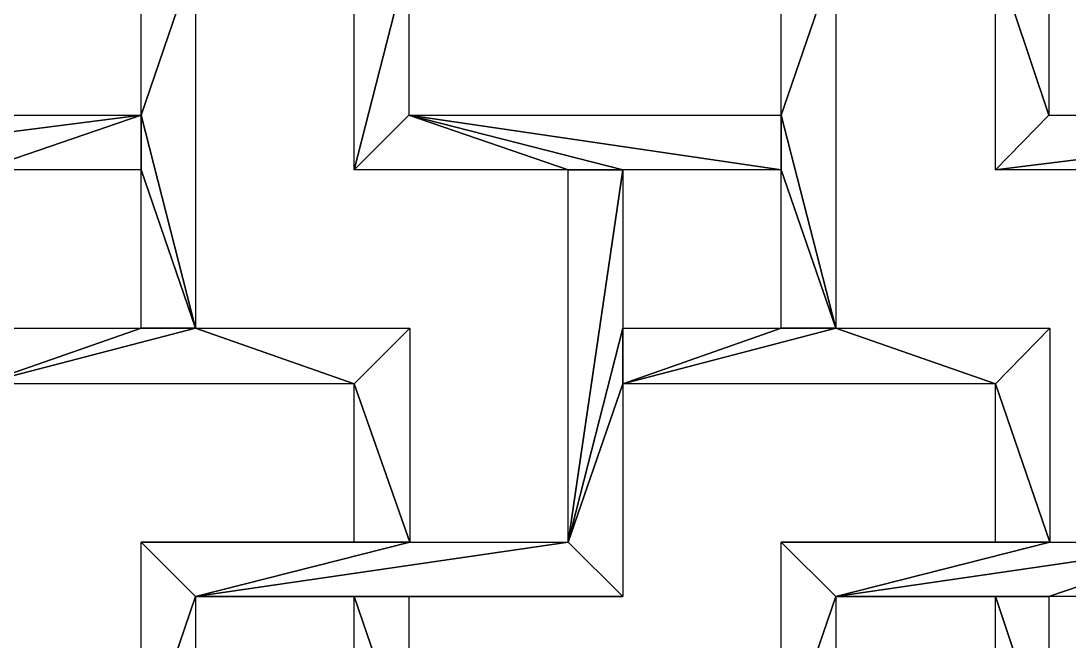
# Model space of a CAD drawing. Header units: centimetres. Extents: x -27.5 to -18.9, y -9.4 to 9.5.
# Drawn here: x -23.065 to -20.776, y 4.063 to 5.417 of the extents above; entities that cross this region are included whole.
import ezdxf

# ---------------------------------------------------------------- set-up
doc = ezdxf.new("R2010")
doc.units = ezdxf.units.CM
doc.header["$MEASUREMENT"] = 0
doc.layers.add('layer 1', color=7, linetype='Continuous')

msp = doc.modelspace()

# ---------------------------------------------------------------- linework, layer by layer
at = {"layer": 'layer 1', "color": 250}
for points in [[(-22.80275, 5.6787), (-22.80275, 5.6787), (-22.80275, 5.21144), (-22.80275, 5.21144), (-22.80275, 5.21144), (-22.80275, 5.21144), (-22.68371, 5.55975), (-22.68371, 5.55975), (-22.68371, 5.55975), (-22.68371, 5.55975), (-22.80275, 5.6787), (-22.80275, 5.6787)], [(-22.80275, 5.6787), (-22.80275, 5.6787), (-22.80275, 5.21144), (-22.80275, 5.21144), (-22.80275, 5.21144), (-22.80275, 5.21144), (-22.68371, 5.55975), (-22.68371, 5.55975), (-22.68371, 5.55975), (-22.68371, 5.55975), (-22.80275, 5.6787), (-22.80275, 5.6787)], [(-21.40467, 5.6787), (-21.40467, 5.6787), (-21.40467, 5.21144), (-21.40467, 5.21144), (-21.40467, 5.21144), (-21.40467, 5.21144), (-21.28566, 5.55975), (-21.28566, 5.55975), (-21.28566, 5.55975), (-21.28566, 5.55975), (-21.40467, 5.6787), (-21.40467, 5.6787)], [(-21.40467, 5.6787), (-21.40467, 5.6787), (-21.40467, 5.21144), (-21.40467, 5.21144), (-21.40467, 5.21144), (-21.40467, 5.21144), (-21.28566, 5.55975), (-21.28566, 5.55975), (-21.28566, 5.55975), (-21.28566, 5.55975), (-21.40467, 5.6787), (-21.40467, 5.6787)], [(-22.68371, 5.55975), (-22.68371, 5.55975), (-22.80275, 5.21144), (-22.80275, 5.21144), (-22.80275, 5.21144), (-22.80275, 5.21144), (-22.68371, 4.74634), (-22.68371, 4.74634), (-22.68371, 4.74634), (-22.68371, 4.74634), (-22.68371, 5.55975), (-22.68371, 5.55975)], [(-22.68371, 5.55975), (-22.68371, 5.55975), (-22.80275, 5.21144), (-22.80275, 5.21144), (-22.80275, 5.21144), (-22.80275, 5.21144), (-22.68371, 4.74634), (-22.68371, 4.74634), (-22.68371, 4.74634), (-22.68371, 4.74634), (-22.68371, 5.55975), (-22.68371, 5.55975)], [(-22.21841, 5.55975), (-22.21841, 5.55975), (-22.33746, 5.09245), (-22.33746, 5.09245), (-22.33746, 5.09245), (-22.33746, 5.09245), (-22.21841, 5.21144), (-22.21841, 5.21144), (-22.21841, 5.21144), (-22.21841, 5.21144), (-22.21841, 5.55975), (-22.21841, 5.55975)], [(-22.21841, 5.55975), (-22.21841, 5.55975), (-22.33746, 5.09245), (-22.33746, 5.09245), (-22.33746, 5.09245), (-22.33746, 5.09245), (-22.21841, 5.21144), (-22.21841, 5.21144), (-22.21841, 5.21144), (-22.21841, 5.21144), (-22.21841, 5.55975), (-22.21841, 5.55975)], [(-22.33746, 5.55975), (-22.33746, 5.55975), (-22.33746, 5.09245), (-22.33746, 5.09245), (-22.33746, 5.09245), (-22.33746, 5.09245), (-22.21841, 5.55975), (-22.21841, 5.55975), (-22.21841, 5.55975), (-22.21841, 5.55975), (-22.33746, 5.55975), (-22.33746, 5.55975)], [(-22.33746, 5.55975), (-22.33746, 5.55975), (-22.33746, 5.09245), (-22.33746, 5.09245), (-22.33746, 5.09245), (-22.33746, 5.09245), (-22.21841, 5.55975), (-22.21841, 5.55975), (-22.21841, 5.55975), (-22.21841, 5.55975), (-22.33746, 5.55975), (-22.33746, 5.55975)], [(-21.28566, 5.55975), (-21.28566, 5.55975), (-21.40467, 5.21144), (-21.40467, 5.21144), (-21.40467, 5.21144), (-21.40467, 5.21144), (-21.28566, 4.74634), (-21.28566, 4.74634), (-21.28566, 4.74634), (-21.28566, 4.74634), (-21.28566, 5.55975), (-21.28566, 5.55975)], [(-21.28566, 5.55975), (-21.28566, 5.55975), (-21.40467, 5.21144), (-21.40467, 5.21144), (-21.40467, 5.21144), (-21.40467, 5.21144), (-21.28566, 4.74634), (-21.28566, 4.74634), (-21.28566, 4.74634), (-21.28566, 4.74634), (-21.28566, 5.55975), (-21.28566, 5.55975)], [(-20.93721, 5.55975), (-20.93721, 5.55975), (-20.93721, 5.09245), (-20.93721, 5.09245), (-20.93721, 5.09245), (-20.93721, 5.09245), (-20.82037, 5.21144), (-20.82037, 5.21144), (-20.82037, 5.21144), (-20.82037, 5.21144), (-20.93721, 5.55975), (-20.93721, 5.55975)], [(-20.93721, 5.55975), (-20.93721, 5.55975), (-20.93721, 5.09245), (-20.93721, 5.09245), (-20.93721, 5.09245), (-20.93721, 5.09245), (-20.82037, 5.21144), (-20.82037, 5.21144), (-20.82037, 5.21144), (-20.82037, 5.21144), (-20.93721, 5.55975), (-20.93721, 5.55975)], [(-20.82037, 5.55975), (-20.82037, 5.55975), (-20.93721, 5.55975), (-20.93721, 5.55975), (-20.93721, 5.55975), (-20.93721, 5.55975), (-20.82037, 5.21144), (-20.82037, 5.21144), (-20.82037, 5.21144), (-20.82037, 5.21144), (-20.82037, 5.55975), (-20.82037, 5.55975)], [(-20.82037, 5.55975), (-20.82037, 5.55975), (-20.93721, 5.55975), (-20.93721, 5.55975), (-20.93721, 5.55975), (-20.93721, 5.55975), (-20.82037, 5.21144), (-20.82037, 5.21144), (-20.82037, 5.21144), (-20.82037, 5.21144), (-20.82037, 5.55975), (-20.82037, 5.55975)], [(-22.80275, 5.21144), (-22.80275, 5.21144), (-23.73551, 5.09245), (-23.73551, 5.09245), (-23.73551, 5.09245), (-23.73551, 5.09245), (-23.15117, 5.09245), (-23.15117, 5.09245), (-23.15117, 5.09245), (-23.15117, 5.09245), (-22.80275, 5.21144), (-22.80275, 5.21144)], [(-22.80275, 5.21144), (-22.80275, 5.21144), (-23.73551, 5.09245), (-23.73551, 5.09245), (-23.73551, 5.09245), (-23.73551, 5.09245), (-23.15117, 5.09245), (-23.15117, 5.09245), (-23.15117, 5.09245), (-23.15117, 5.09245), (-22.80275, 5.21144), (-22.80275, 5.21144)], [(-23.6165, 5.21144), (-23.6165, 5.21144), (-23.73551, 5.09245), (-23.73551, 5.09245), (-23.73551, 5.09245), (-23.73551, 5.09245), (-22.80275, 5.21144), (-22.80275, 5.21144), (-22.80275, 5.21144), (-22.80275, 5.21144), (-23.6165, 5.21144), (-23.6165, 5.21144)], [(-23.6165, 5.21144), (-23.6165, 5.21144), (-23.73551, 5.09245), (-23.73551, 5.09245), (-23.73551, 5.09245), (-23.73551, 5.09245), (-22.80275, 5.21144), (-22.80275, 5.21144), (-22.80275, 5.21144), (-22.80275, 5.21144), (-23.6165, 5.21144), (-23.6165, 5.21144)], [(-22.80275, 5.21144), (-22.80275, 5.21144), (-23.15117, 5.09245), (-23.15117, 5.09245), (-23.15117, 5.09245), (-23.15117, 5.09245), (-22.80275, 5.09245), (-22.80275, 5.09245), (-22.80275, 5.09245), (-22.80275, 5.09245), (-22.80275, 5.21144), (-22.80275, 5.21144)], [(-22.80275, 5.21144), (-22.80275, 5.21144), (-23.15117, 5.09245), (-23.15117, 5.09245), (-23.15117, 5.09245), (-23.15117, 5.09245), (-22.80275, 5.09245), (-22.80275, 5.09245), (-22.80275, 5.09245), (-22.80275, 5.09245), (-22.80275, 5.21144), (-22.80275, 5.21144)], [(-22.80275, 5.21144), (-22.80275, 5.21144), (-22.80275, 5.09245), (-22.80275, 5.09245), (-22.80275, 5.09245), (-22.80275, 5.09245), (-22.68371, 4.74634), (-22.68371, 4.74634), (-22.68371, 4.74634), (-22.68371, 4.74634), (-22.80275, 5.21144), (-22.80275, 5.21144)], [(-22.80275, 5.21144), (-22.80275, 5.21144), (-22.80275, 5.09245), (-22.80275, 5.09245), (-22.80275, 5.09245), (-22.80275, 5.09245), (-22.68371, 4.74634), (-22.68371, 4.74634), (-22.68371, 4.74634), (-22.68371, 4.74634), (-22.80275, 5.21144), (-22.80275, 5.21144)], [(-22.21841, 5.21144), (-22.21841, 5.21144), (-22.33746, 5.09245), (-22.33746, 5.09245), (-22.33746, 5.09245), (-22.33746, 5.09245), (-21.86996, 5.09245), (-21.86996, 5.09245), (-21.86996, 5.09245), (-21.86996, 5.09245), (-22.21841, 5.21144), (-22.21841, 5.21144)], [(-22.21841, 5.21144), (-22.21841, 5.21144), (-22.33746, 5.09245), (-22.33746, 5.09245), (-22.33746, 5.09245), (-22.33746, 5.09245), (-21.86996, 5.09245), (-21.86996, 5.09245), (-21.86996, 5.09245), (-21.86996, 5.09245), (-22.21841, 5.21144), (-22.21841, 5.21144)], [(-22.21841, 5.21144), (-22.21841, 5.21144), (-21.86996, 5.09245), (-21.86996, 5.09245), (-21.86996, 5.09245), (-21.86996, 5.09245), (-21.75096, 5.09245), (-21.75096, 5.09245), (-21.75096, 5.09245), (-21.75096, 5.09245), (-22.21841, 5.21144), (-22.21841, 5.21144)], [(-22.21841, 5.21144), (-22.21841, 5.21144), (-21.86996, 5.09245), (-21.86996, 5.09245), (-21.86996, 5.09245), (-21.86996, 5.09245), (-21.75096, 5.09245), (-21.75096, 5.09245), (-21.75096, 5.09245), (-21.75096, 5.09245), (-22.21841, 5.21144), (-22.21841, 5.21144)], [(-22.21841, 5.21144), (-22.21841, 5.21144), (-21.75096, 5.09245), (-21.75096, 5.09245), (-21.75096, 5.09245), (-21.75096, 5.09245), (-21.40467, 5.09245), (-21.40467, 5.09245), (-21.40467, 5.09245), (-21.40467, 5.09245), (-22.21841, 5.21144), (-22.21841, 5.21144)], [(-22.21841, 5.21144), (-22.21841, 5.21144), (-21.75096, 5.09245), (-21.75096, 5.09245), (-21.75096, 5.09245), (-21.75096, 5.09245), (-21.40467, 5.09245), (-21.40467, 5.09245), (-21.40467, 5.09245), (-21.40467, 5.09245), (-22.21841, 5.21144), (-22.21841, 5.21144)], [(-21.40467, 5.09245), (-21.40467, 5.09245), (-21.40467, 5.21144), (-21.40467, 5.21144), (-21.40467, 5.21144), (-21.40467, 5.21144), (-22.21841, 5.21144), (-22.21841, 5.21144), (-22.21841, 5.21144), (-22.21841, 5.21144), (-21.40467, 5.09245), (-21.40467, 5.09245)], [(-21.40467, 5.09245), (-21.40467, 5.09245), (-21.40467, 5.21144), (-21.40467, 5.21144), (-21.40467, 5.21144), (-21.40467, 5.21144), (-22.21841, 5.21144), (-22.21841, 5.21144), (-22.21841, 5.21144), (-22.21841, 5.21144), (-21.40467, 5.09245), (-21.40467, 5.09245)], [(-21.40467, 5.21144), (-21.40467, 5.21144), (-21.40467, 5.09245), (-21.40467, 5.09245), (-21.40467, 5.09245), (-21.40467, 5.09245), (-21.28566, 4.74634), (-21.28566, 4.74634), (-21.28566, 4.74634), (-21.28566, 4.74634), (-21.40467, 5.21144), (-21.40467, 5.21144)], [(-21.40467, 5.21144), (-21.40467, 5.21144), (-21.40467, 5.09245), (-21.40467, 5.09245), (-21.40467, 5.09245), (-21.40467, 5.09245), (-21.28566, 4.74634), (-21.28566, 4.74634), (-21.28566, 4.74634), (-21.28566, 4.74634), (-21.40467, 5.21144), (-21.40467, 5.21144)], [(-19.97847, 5.21144), (-19.97847, 5.21144), (-20.93721, 5.09245), (-20.93721, 5.09245), (-20.93721, 5.09245), (-20.93721, 5.09245), (-20.47191, 5.09245), (-20.47191, 5.09245), (-20.47191, 5.09245), (-20.47191, 5.09245), (-19.97847, 5.21144), (-19.97847, 5.21144)], [(-19.97847, 5.21144), (-19.97847, 5.21144), (-20.93721, 5.09245), (-20.93721, 5.09245), (-20.93721, 5.09245), (-20.93721, 5.09245), (-20.47191, 5.09245), (-20.47191, 5.09245), (-20.47191, 5.09245), (-20.47191, 5.09245), (-19.97847, 5.21144), (-19.97847, 5.21144)], [(-20.82037, 5.21144), (-20.82037, 5.21144), (-20.93721, 5.09245), (-20.93721, 5.09245), (-20.93721, 5.09245), (-20.93721, 5.09245), (-19.97847, 5.21144), (-19.97847, 5.21144), (-19.97847, 5.21144), (-19.97847, 5.21144), (-20.82037, 5.21144), (-20.82037, 5.21144)], [(-20.82037, 5.21144), (-20.82037, 5.21144), (-20.93721, 5.09245), (-20.93721, 5.09245), (-20.93721, 5.09245), (-20.93721, 5.09245), (-19.97847, 5.21144), (-19.97847, 5.21144), (-19.97847, 5.21144), (-19.97847, 5.21144), (-20.82037, 5.21144), (-20.82037, 5.21144)], [(-22.80275, 5.09245), (-22.80275, 5.09245), (-22.80275, 4.74634), (-22.80275, 4.74634), (-22.80275, 4.74634), (-22.80275, 4.74634), (-22.68371, 4.74634), (-22.68371, 4.74634), (-22.68371, 4.74634), (-22.68371, 4.74634), (-22.80275, 5.09245), (-22.80275, 5.09245)], [(-22.80275, 5.09245), (-22.80275, 5.09245), (-22.80275, 4.74634), (-22.80275, 4.74634), (-22.80275, 4.74634), (-22.80275, 4.74634), (-22.68371, 4.74634), (-22.68371, 4.74634), (-22.68371, 4.74634), (-22.68371, 4.74634), (-22.80275, 5.09245), (-22.80275, 5.09245)], [(-21.75096, 5.09245), (-21.75096, 5.09245), (-21.86996, 4.27908), (-21.86996, 4.27908), (-21.86996, 4.27908), (-21.86996, 4.27908), (-21.75096, 4.74634), (-21.75096, 4.74634), (-21.75096, 4.74634), (-21.75096, 4.74634), (-21.75096, 5.09245), (-21.75096, 5.09245)], [(-21.75096, 5.09245), (-21.75096, 5.09245), (-21.86996, 4.27908), (-21.86996, 4.27908), (-21.86996, 4.27908), (-21.86996, 4.27908), (-21.75096, 4.74634), (-21.75096, 4.74634), (-21.75096, 4.74634), (-21.75096, 4.74634), (-21.75096, 5.09245), (-21.75096, 5.09245)], [(-21.86996, 5.09245), (-21.86996, 5.09245), (-21.86996, 4.27908), (-21.86996, 4.27908), (-21.86996, 4.27908), (-21.86996, 4.27908), (-21.75096, 5.09245), (-21.75096, 5.09245), (-21.75096, 5.09245), (-21.75096, 5.09245), (-21.86996, 5.09245), (-21.86996, 5.09245)], [(-21.86996, 5.09245), (-21.86996, 5.09245), (-21.86996, 4.27908), (-21.86996, 4.27908), (-21.86996, 4.27908), (-21.86996, 4.27908), (-21.75096, 5.09245), (-21.75096, 5.09245), (-21.75096, 5.09245), (-21.75096, 5.09245), (-21.86996, 5.09245), (-21.86996, 5.09245)], [(-21.40467, 5.09245), (-21.40467, 5.09245), (-21.40467, 4.74634), (-21.40467, 4.74634), (-21.40467, 4.74634), (-21.40467, 4.74634), (-21.28566, 4.74634), (-21.28566, 4.74634), (-21.28566, 4.74634), (-21.28566, 4.74634), (-21.40467, 5.09245), (-21.40467, 5.09245)], [(-21.40467, 5.09245), (-21.40467, 5.09245), (-21.40467, 4.74634), (-21.40467, 4.74634), (-21.40467, 4.74634), (-21.40467, 4.74634), (-21.28566, 4.74634), (-21.28566, 4.74634), (-21.28566, 4.74634), (-21.28566, 4.74634), (-21.40467, 5.09245), (-21.40467, 5.09245)], [(-22.68371, 4.74634), (-22.68371, 4.74634), (-23.15117, 4.62519), (-23.15117, 4.62519), (-23.15117, 4.62519), (-23.15117, 4.62519), (-22.33746, 4.62519), (-22.33746, 4.62519), (-22.33746, 4.62519), (-22.33746, 4.62519), (-22.68371, 4.74634), (-22.68371, 4.74634)], [(-22.68371, 4.74634), (-22.68371, 4.74634), (-23.15117, 4.62519), (-23.15117, 4.62519), (-23.15117, 4.62519), (-23.15117, 4.62519), (-22.33746, 4.62519), (-22.33746, 4.62519), (-22.33746, 4.62519), (-22.33746, 4.62519), (-22.68371, 4.74634), (-22.68371, 4.74634)], [(-22.80275, 4.74634), (-22.80275, 4.74634), (-23.15117, 4.62519), (-23.15117, 4.62519), (-23.15117, 4.62519), (-23.15117, 4.62519), (-22.68371, 4.74634), (-22.68371, 4.74634), (-22.68371, 4.74634), (-22.68371, 4.74634), (-22.80275, 4.74634), (-22.80275, 4.74634)], [(-22.80275, 4.74634), (-22.80275, 4.74634), (-23.15117, 4.62519), (-23.15117, 4.62519), (-23.15117, 4.62519), (-23.15117, 4.62519), (-22.68371, 4.74634), (-22.68371, 4.74634), (-22.68371, 4.74634), (-22.68371, 4.74634), (-22.80275, 4.74634), (-22.80275, 4.74634)], [(-23.15117, 4.62519), (-23.15117, 4.62519), (-22.80275, 4.74634), (-22.80275, 4.74634), (-22.80275, 4.74634), (-22.80275, 4.74634), (-23.15117, 4.74634), (-23.15117, 4.74634), (-23.15117, 4.74634), (-23.15117, 4.74634), (-23.15117, 4.62519), (-23.15117, 4.62519)], [(-23.15117, 4.62519), (-23.15117, 4.62519), (-22.80275, 4.74634), (-22.80275, 4.74634), (-22.80275, 4.74634), (-22.80275, 4.74634), (-23.15117, 4.74634), (-23.15117, 4.74634), (-23.15117, 4.74634), (-23.15117, 4.74634), (-23.15117, 4.62519), (-23.15117, 4.62519)], [(-22.68371, 4.74634), (-22.68371, 4.74634), (-22.33746, 4.62519), (-22.33746, 4.62519), (-22.33746, 4.62519), (-22.33746, 4.62519), (-22.21625, 4.74634), (-22.21625, 4.74634), (-22.21625, 4.74634), (-22.21625, 4.74634), (-22.68371, 4.74634), (-22.68371, 4.74634)], [(-22.68371, 4.74634), (-22.68371, 4.74634), (-22.33746, 4.62519), (-22.33746, 4.62519), (-22.33746, 4.62519), (-22.33746, 4.62519), (-22.21625, 4.74634), (-22.21625, 4.74634), (-22.21625, 4.74634), (-22.21625, 4.74634), (-22.68371, 4.74634), (-22.68371, 4.74634)], [(-22.21625, 4.74634), (-22.21625, 4.74634), (-22.33746, 4.62519), (-22.33746, 4.62519), (-22.33746, 4.62519), (-22.33746, 4.62519), (-22.21625, 4.27908), (-22.21625, 4.27908), (-22.21625, 4.27908), (-22.21625, 4.27908), (-22.21625, 4.74634), (-22.21625, 4.74634)], [(-22.21625, 4.74634), (-22.21625, 4.74634), (-22.33746, 4.62519), (-22.33746, 4.62519), (-22.33746, 4.62519), (-22.33746, 4.62519), (-22.21625, 4.27908), (-22.21625, 4.27908), (-22.21625, 4.27908), (-22.21625, 4.27908), (-22.21625, 4.74634), (-22.21625, 4.74634)], [(-21.75096, 4.74634), (-21.75096, 4.74634), (-21.86996, 4.27908), (-21.86996, 4.27908), (-21.86996, 4.27908), (-21.86996, 4.27908), (-21.75096, 4.62519), (-21.75096, 4.62519), (-21.75096, 4.62519), (-21.75096, 4.62519), (-21.75096, 4.74634), (-21.75096, 4.74634)], [(-21.75096, 4.74634), (-21.75096, 4.74634), (-21.86996, 4.27908), (-21.86996, 4.27908), (-21.86996, 4.27908), (-21.86996, 4.27908), (-21.75096, 4.62519), (-21.75096, 4.62519), (-21.75096, 4.62519), (-21.75096, 4.62519), (-21.75096, 4.74634), (-21.75096, 4.74634)], [(-21.28566, 4.74634), (-21.28566, 4.74634), (-21.75096, 4.62519), (-21.75096, 4.62519), (-21.75096, 4.62519), (-21.75096, 4.62519), (-20.93721, 4.62519), (-20.93721, 4.62519), (-20.93721, 4.62519), (-20.93721, 4.62519), (-21.28566, 4.74634), (-21.28566, 4.74634)], [(-21.28566, 4.74634), (-21.28566, 4.74634), (-21.75096, 4.62519), (-21.75096, 4.62519), (-21.75096, 4.62519), (-21.75096, 4.62519), (-20.93721, 4.62519), (-20.93721, 4.62519), (-20.93721, 4.62519), (-20.93721, 4.62519), (-21.28566, 4.74634), (-21.28566, 4.74634)], [(-21.40467, 4.74634), (-21.40467, 4.74634), (-21.75096, 4.62519), (-21.75096, 4.62519), (-21.75096, 4.62519), (-21.75096, 4.62519), (-21.28566, 4.74634), (-21.28566, 4.74634), (-21.28566, 4.74634), (-21.28566, 4.74634), (-21.40467, 4.74634), (-21.40467, 4.74634)], [(-21.40467, 4.74634), (-21.40467, 4.74634), (-21.75096, 4.62519), (-21.75096, 4.62519), (-21.75096, 4.62519), (-21.75096, 4.62519), (-21.28566, 4.74634), (-21.28566, 4.74634), (-21.28566, 4.74634), (-21.28566, 4.74634), (-21.40467, 4.74634), (-21.40467, 4.74634)], [(-21.75096, 4.62519), (-21.75096, 4.62519), (-21.40467, 4.74634), (-21.40467, 4.74634), (-21.40467, 4.74634), (-21.40467, 4.74634), (-21.75096, 4.74634), (-21.75096, 4.74634), (-21.75096, 4.74634), (-21.75096, 4.74634), (-21.75096, 4.62519), (-21.75096, 4.62519)], [(-21.75096, 4.62519), (-21.75096, 4.62519), (-21.40467, 4.74634), (-21.40467, 4.74634), (-21.40467, 4.74634), (-21.40467, 4.74634), (-21.75096, 4.74634), (-21.75096, 4.74634), (-21.75096, 4.74634), (-21.75096, 4.74634), (-21.75096, 4.62519), (-21.75096, 4.62519)], [(-21.28566, 4.74634), (-21.28566, 4.74634), (-20.93721, 4.62519), (-20.93721, 4.62519), (-20.93721, 4.62519), (-20.93721, 4.62519), (-20.81817, 4.74634), (-20.81817, 4.74634), (-20.81817, 4.74634), (-20.81817, 4.74634), (-21.28566, 4.74634), (-21.28566, 4.74634)], [(-21.28566, 4.74634), (-21.28566, 4.74634), (-20.93721, 4.62519), (-20.93721, 4.62519), (-20.93721, 4.62519), (-20.93721, 4.62519), (-20.81817, 4.74634), (-20.81817, 4.74634), (-20.81817, 4.74634), (-20.81817, 4.74634), (-21.28566, 4.74634), (-21.28566, 4.74634)], [(-20.81817, 4.74634), (-20.81817, 4.74634), (-20.93721, 4.62519), (-20.93721, 4.62519), (-20.93721, 4.62519), (-20.93721, 4.62519), (-20.81817, 4.27908), (-20.81817, 4.27908), (-20.81817, 4.27908), (-20.81817, 4.27908), (-20.81817, 4.74634), (-20.81817, 4.74634)], [(-20.81817, 4.74634), (-20.81817, 4.74634), (-20.93721, 4.62519), (-20.93721, 4.62519), (-20.93721, 4.62519), (-20.93721, 4.62519), (-20.81817, 4.27908), (-20.81817, 4.27908), (-20.81817, 4.27908), (-20.81817, 4.27908), (-20.81817, 4.74634), (-20.81817, 4.74634)], [(-22.33746, 4.62519), (-22.33746, 4.62519), (-22.33746, 4.27908), (-22.33746, 4.27908), (-22.33746, 4.27908), (-22.33746, 4.27908), (-22.21625, 4.27908), (-22.21625, 4.27908), (-22.21625, 4.27908), (-22.21625, 4.27908), (-22.33746, 4.62519), (-22.33746, 4.62519)], [(-22.33746, 4.62519), (-22.33746, 4.62519), (-22.33746, 4.27908), (-22.33746, 4.27908), (-22.33746, 4.27908), (-22.33746, 4.27908), (-22.21625, 4.27908), (-22.21625, 4.27908), (-22.21625, 4.27908), (-22.21625, 4.27908), (-22.33746, 4.62519), (-22.33746, 4.62519)], [(-21.75096, 4.62519), (-21.75096, 4.62519), (-21.86996, 4.27908), (-21.86996, 4.27908), (-21.86996, 4.27908), (-21.86996, 4.27908), (-21.75096, 4.16008), (-21.75096, 4.16008), (-21.75096, 4.16008), (-21.75096, 4.16008), (-21.75096, 4.62519), (-21.75096, 4.62519)], [(-21.75096, 4.62519), (-21.75096, 4.62519), (-21.86996, 4.27908), (-21.86996, 4.27908), (-21.86996, 4.27908), (-21.86996, 4.27908), (-21.75096, 4.16008), (-21.75096, 4.16008), (-21.75096, 4.16008), (-21.75096, 4.16008), (-21.75096, 4.62519), (-21.75096, 4.62519)], [(-20.93721, 4.62519), (-20.93721, 4.62519), (-20.93721, 4.27908), (-20.93721, 4.27908), (-20.93721, 4.27908), (-20.93721, 4.27908), (-20.81817, 4.27908), (-20.81817, 4.27908), (-20.81817, 4.27908), (-20.81817, 4.27908), (-20.93721, 4.62519), (-20.93721, 4.62519)], [(-20.93721, 4.62519), (-20.93721, 4.62519), (-20.93721, 4.27908), (-20.93721, 4.27908), (-20.93721, 4.27908), (-20.93721, 4.27908), (-20.81817, 4.27908), (-20.81817, 4.27908), (-20.81817, 4.27908), (-20.81817, 4.27908), (-20.93721, 4.62519), (-20.93721, 4.62519)], [(-22.80275, 4.27908), (-22.80275, 4.27908), (-22.68371, 4.16008), (-22.68371, 4.16008), (-22.68371, 4.16008), (-22.68371, 4.16008), (-22.21625, 4.27908), (-22.21625, 4.27908), (-22.21625, 4.27908), (-22.21625, 4.27908), (-22.80275, 4.27908), (-22.80275, 4.27908)], [(-22.80275, 4.27908), (-22.80275, 4.27908), (-22.68371, 4.16008), (-22.68371, 4.16008), (-22.68371, 4.16008), (-22.68371, 4.16008), (-22.21625, 4.27908), (-22.21625, 4.27908), (-22.21625, 4.27908), (-22.21625, 4.27908), (-22.80275, 4.27908), (-22.80275, 4.27908)], [(-22.80275, 4.27908), (-22.80275, 4.27908), (-22.80275, 3.81177), (-22.80275, 3.81177), (-22.80275, 3.81177), (-22.80275, 3.81177), (-22.68371, 4.16008), (-22.68371, 4.16008), (-22.68371, 4.16008), (-22.68371, 4.16008), (-22.80275, 4.27908), (-22.80275, 4.27908)], [(-22.80275, 4.27908), (-22.80275, 4.27908), (-22.80275, 3.81177), (-22.80275, 3.81177), (-22.80275, 3.81177), (-22.80275, 3.81177), (-22.68371, 4.16008), (-22.68371, 4.16008), (-22.68371, 4.16008), (-22.68371, 4.16008), (-22.80275, 4.27908), (-22.80275, 4.27908)], [(-22.21625, 4.27908), (-22.21625, 4.27908), (-22.33746, 4.27908), (-22.33746, 4.27908), (-22.33746, 4.27908), (-22.33746, 4.27908), (-22.80275, 4.27908), (-22.80275, 4.27908), (-22.80275, 4.27908), (-22.80275, 4.27908), (-22.21625, 4.27908), (-22.21625, 4.27908)], [(-22.21625, 4.27908), (-22.21625, 4.27908), (-22.33746, 4.27908), (-22.33746, 4.27908), (-22.33746, 4.27908), (-22.33746, 4.27908), (-22.80275, 4.27908), (-22.80275, 4.27908), (-22.80275, 4.27908), (-22.80275, 4.27908), (-22.21625, 4.27908), (-22.21625, 4.27908)], [(-22.68371, 4.16008), (-22.68371, 4.16008), (-21.86996, 4.27908), (-21.86996, 4.27908), (-21.86996, 4.27908), (-21.86996, 4.27908), (-22.21625, 4.27908), (-22.21625, 4.27908), (-22.21625, 4.27908), (-22.21625, 4.27908), (-22.68371, 4.16008), (-22.68371, 4.16008)], [(-22.68371, 4.16008), (-22.68371, 4.16008), (-21.86996, 4.27908), (-21.86996, 4.27908), (-21.86996, 4.27908), (-21.86996, 4.27908), (-22.21625, 4.27908), (-22.21625, 4.27908), (-22.21625, 4.27908), (-22.21625, 4.27908), (-22.68371, 4.16008), (-22.68371, 4.16008)], [(-21.86996, 4.27908), (-21.86996, 4.27908), (-22.68371, 4.16008), (-22.68371, 4.16008), (-22.68371, 4.16008), (-22.68371, 4.16008), (-21.75096, 4.16008), (-21.75096, 4.16008), (-21.75096, 4.16008), (-21.75096, 4.16008), (-21.86996, 4.27908), (-21.86996, 4.27908)], [(-21.86996, 4.27908), (-21.86996, 4.27908), (-22.68371, 4.16008), (-22.68371, 4.16008), (-22.68371, 4.16008), (-22.68371, 4.16008), (-21.75096, 4.16008), (-21.75096, 4.16008), (-21.75096, 4.16008), (-21.75096, 4.16008), (-21.86996, 4.27908), (-21.86996, 4.27908)], [(-21.40467, 4.27908), (-21.40467, 4.27908), (-21.28566, 4.16008), (-21.28566, 4.16008), (-21.28566, 4.16008), (-21.28566, 4.16008), (-20.81817, 4.27908), (-20.81817, 4.27908), (-20.81817, 4.27908), (-20.81817, 4.27908), (-21.40467, 4.27908), (-21.40467, 4.27908)], [(-21.40467, 4.27908), (-21.40467, 4.27908), (-21.28566, 4.16008), (-21.28566, 4.16008), (-21.28566, 4.16008), (-21.28566, 4.16008), (-20.81817, 4.27908), (-20.81817, 4.27908), (-20.81817, 4.27908), (-20.81817, 4.27908), (-21.40467, 4.27908), (-21.40467, 4.27908)], [(-21.40467, 4.27908), (-21.40467, 4.27908), (-21.40467, 3.81177), (-21.40467, 3.81177), (-21.40467, 3.81177), (-21.40467, 3.81177), (-21.28566, 4.16008), (-21.28566, 4.16008), (-21.28566, 4.16008), (-21.28566, 4.16008), (-21.40467, 4.27908), (-21.40467, 4.27908)], [(-21.40467, 4.27908), (-21.40467, 4.27908), (-21.40467, 3.81177), (-21.40467, 3.81177), (-21.40467, 3.81177), (-21.40467, 3.81177), (-21.28566, 4.16008), (-21.28566, 4.16008), (-21.28566, 4.16008), (-21.28566, 4.16008), (-21.40467, 4.27908), (-21.40467, 4.27908)], [(-20.93721, 4.27908), (-20.93721, 4.27908), (-21.40467, 4.27908), (-21.40467, 4.27908), (-21.40467, 4.27908), (-21.40467, 4.27908), (-20.81817, 4.27908), (-20.81817, 4.27908), (-20.81817, 4.27908), (-20.81817, 4.27908), (-20.93721, 4.27908), (-20.93721, 4.27908)], [(-20.93721, 4.27908), (-20.93721, 4.27908), (-21.40467, 4.27908), (-21.40467, 4.27908), (-21.40467, 4.27908), (-21.40467, 4.27908), (-20.81817, 4.27908), (-20.81817, 4.27908), (-20.81817, 4.27908), (-20.81817, 4.27908), (-20.93721, 4.27908), (-20.93721, 4.27908)], [(-20.47191, 4.27908), (-20.47191, 4.27908), (-21.28566, 4.16008), (-21.28566, 4.16008), (-21.28566, 4.16008), (-21.28566, 4.16008), (-20.82037, 4.16008), (-20.82037, 4.16008), (-20.82037, 4.16008), (-20.82037, 4.16008), (-20.47191, 4.27908), (-20.47191, 4.27908)], [(-20.47191, 4.27908), (-20.47191, 4.27908), (-21.28566, 4.16008), (-21.28566, 4.16008), (-21.28566, 4.16008), (-21.28566, 4.16008), (-20.82037, 4.16008), (-20.82037, 4.16008), (-20.82037, 4.16008), (-20.82037, 4.16008), (-20.47191, 4.27908), (-20.47191, 4.27908)], [(-21.28566, 4.16008), (-21.28566, 4.16008), (-20.47191, 4.27908), (-20.47191, 4.27908), (-20.47191, 4.27908), (-20.47191, 4.27908), (-20.81817, 4.27908), (-20.81817, 4.27908), (-20.81817, 4.27908), (-20.81817, 4.27908), (-21.28566, 4.16008), (-21.28566, 4.16008)], [(-21.28566, 4.16008), (-21.28566, 4.16008), (-20.47191, 4.27908), (-20.47191, 4.27908), (-20.47191, 4.27908), (-20.47191, 4.27908), (-20.81817, 4.27908), (-20.81817, 4.27908), (-20.81817, 4.27908), (-20.81817, 4.27908), (-21.28566, 4.16008), (-21.28566, 4.16008)], [(-20.47191, 4.27908), (-20.47191, 4.27908), (-20.82037, 4.16008), (-20.82037, 4.16008), (-20.82037, 4.16008), (-20.82037, 4.16008), (-20.35287, 4.16008), (-20.35287, 4.16008), (-20.35287, 4.16008), (-20.35287, 4.16008), (-20.47191, 4.27908), (-20.47191, 4.27908)], [(-20.47191, 4.27908), (-20.47191, 4.27908), (-20.82037, 4.16008), (-20.82037, 4.16008), (-20.82037, 4.16008), (-20.82037, 4.16008), (-20.35287, 4.16008), (-20.35287, 4.16008), (-20.35287, 4.16008), (-20.35287, 4.16008), (-20.47191, 4.27908), (-20.47191, 4.27908)], [(-22.68371, 4.16008), (-22.68371, 4.16008), (-22.80275, 3.81177), (-22.80275, 3.81177), (-22.80275, 3.81177), (-22.80275, 3.81177), (-22.68371, 3.34667), (-22.68371, 3.34667), (-22.68371, 3.34667), (-22.68371, 3.34667), (-22.68371, 4.16008), (-22.68371, 4.16008)], [(-22.68371, 4.16008), (-22.68371, 4.16008), (-22.80275, 3.81177), (-22.80275, 3.81177), (-22.80275, 3.81177), (-22.80275, 3.81177), (-22.68371, 3.34667), (-22.68371, 3.34667), (-22.68371, 3.34667), (-22.68371, 3.34667), (-22.68371, 4.16008), (-22.68371, 4.16008)], [(-22.68371, 4.16008), (-22.68371, 4.16008), (-22.21841, 4.16008), (-22.21841, 4.16008), (-22.21841, 4.16008), (-22.21841, 4.16008), (-21.75096, 4.16008), (-21.75096, 4.16008), (-21.75096, 4.16008), (-21.75096, 4.16008), (-22.68371, 4.16008), (-22.68371, 4.16008)], [(-22.68371, 4.16008), (-22.68371, 4.16008), (-22.21841, 4.16008), (-22.21841, 4.16008), (-22.21841, 4.16008), (-22.21841, 4.16008), (-21.75096, 4.16008), (-21.75096, 4.16008), (-21.75096, 4.16008), (-21.75096, 4.16008), (-22.68371, 4.16008), (-22.68371, 4.16008)], [(-22.68371, 4.16008), (-22.68371, 4.16008), (-22.33746, 4.16008), (-22.33746, 4.16008), (-22.33746, 4.16008), (-22.33746, 4.16008), (-22.21841, 4.16008), (-22.21841, 4.16008), (-22.21841, 4.16008), (-22.21841, 4.16008), (-22.68371, 4.16008), (-22.68371, 4.16008)], [(-22.68371, 4.16008), (-22.68371, 4.16008), (-22.33746, 4.16008), (-22.33746, 4.16008), (-22.33746, 4.16008), (-22.33746, 4.16008), (-22.21841, 4.16008), (-22.21841, 4.16008), (-22.21841, 4.16008), (-22.21841, 4.16008), (-22.68371, 4.16008), (-22.68371, 4.16008)], [(-22.33746, 4.16008), (-22.33746, 4.16008), (-22.33746, 3.69282), (-22.33746, 3.69282), (-22.33746, 3.69282), (-22.33746, 3.69282), (-22.21841, 3.81177), (-22.21841, 3.81177), (-22.21841, 3.81177), (-22.21841, 3.81177), (-22.33746, 4.16008), (-22.33746, 4.16008)], [(-22.33746, 4.16008), (-22.33746, 4.16008), (-22.33746, 3.69282), (-22.33746, 3.69282), (-22.33746, 3.69282), (-22.33746, 3.69282), (-22.21841, 3.81177), (-22.21841, 3.81177), (-22.21841, 3.81177), (-22.21841, 3.81177), (-22.33746, 4.16008), (-22.33746, 4.16008)], [(-22.21841, 4.16008), (-22.21841, 4.16008), (-22.33746, 4.16008), (-22.33746, 4.16008), (-22.33746, 4.16008), (-22.33746, 4.16008), (-22.21841, 3.81177), (-22.21841, 3.81177), (-22.21841, 3.81177), (-22.21841, 3.81177), (-22.21841, 4.16008), (-22.21841, 4.16008)], [(-22.21841, 4.16008), (-22.21841, 4.16008), (-22.33746, 4.16008), (-22.33746, 4.16008), (-22.33746, 4.16008), (-22.33746, 4.16008), (-22.21841, 3.81177), (-22.21841, 3.81177), (-22.21841, 3.81177), (-22.21841, 3.81177), (-22.21841, 4.16008), (-22.21841, 4.16008)], [(-21.28566, 4.16008), (-21.28566, 4.16008), (-21.40467, 3.81177), (-21.40467, 3.81177), (-21.40467, 3.81177), (-21.40467, 3.81177), (-21.28566, 3.34667), (-21.28566, 3.34667), (-21.28566, 3.34667), (-21.28566, 3.34667), (-21.28566, 4.16008), (-21.28566, 4.16008)], [(-21.28566, 4.16008), (-21.28566, 4.16008), (-21.40467, 3.81177), (-21.40467, 3.81177), (-21.40467, 3.81177), (-21.40467, 3.81177), (-21.28566, 3.34667), (-21.28566, 3.34667), (-21.28566, 3.34667), (-21.28566, 3.34667), (-21.28566, 4.16008), (-21.28566, 4.16008)], [(-20.82037, 4.16008), (-20.82037, 4.16008), (-21.28566, 4.16008), (-21.28566, 4.16008), (-21.28566, 4.16008), (-21.28566, 4.16008), (-20.93721, 4.16008), (-20.93721, 4.16008), (-20.93721, 4.16008), (-20.93721, 4.16008), (-20.82037, 4.16008), (-20.82037, 4.16008)], [(-20.82037, 4.16008), (-20.82037, 4.16008), (-21.28566, 4.16008), (-21.28566, 4.16008), (-21.28566, 4.16008), (-21.28566, 4.16008), (-20.93721, 4.16008), (-20.93721, 4.16008), (-20.93721, 4.16008), (-20.93721, 4.16008), (-20.82037, 4.16008), (-20.82037, 4.16008)], [(-20.93721, 4.16008), (-20.93721, 4.16008), (-20.93721, 3.69282), (-20.93721, 3.69282), (-20.93721, 3.69282), (-20.93721, 3.69282), (-20.82037, 3.81177), (-20.82037, 3.81177), (-20.82037, 3.81177), (-20.82037, 3.81177), (-20.93721, 4.16008), (-20.93721, 4.16008)], [(-20.93721, 4.16008), (-20.93721, 4.16008), (-20.93721, 3.69282), (-20.93721, 3.69282), (-20.93721, 3.69282), (-20.93721, 3.69282), (-20.82037, 3.81177), (-20.82037, 3.81177), (-20.82037, 3.81177), (-20.82037, 3.81177), (-20.93721, 4.16008), (-20.93721, 4.16008)], [(-20.82037, 4.16008), (-20.82037, 4.16008), (-20.93721, 4.16008), (-20.93721, 4.16008), (-20.93721, 4.16008), (-20.93721, 4.16008), (-20.82037, 3.81177), (-20.82037, 3.81177), (-20.82037, 3.81177), (-20.82037, 3.81177), (-20.82037, 4.16008), (-20.82037, 4.16008)], [(-20.82037, 4.16008), (-20.82037, 4.16008), (-20.93721, 4.16008), (-20.93721, 4.16008), (-20.93721, 4.16008), (-20.93721, 4.16008), (-20.82037, 3.81177), (-20.82037, 3.81177), (-20.82037, 3.81177), (-20.82037, 3.81177), (-20.82037, 4.16008), (-20.82037, 4.16008)]]:
    msp.add_open_spline(points, degree=3, knots=[0, 0, 0, 0, 0.25, 0.25, 0.25, 0.25, 0.5, 0.5, 0.5, 0.5, 1, 1, 1, 1], dxfattribs=at)

doc.saveas('drawing.dxf')
